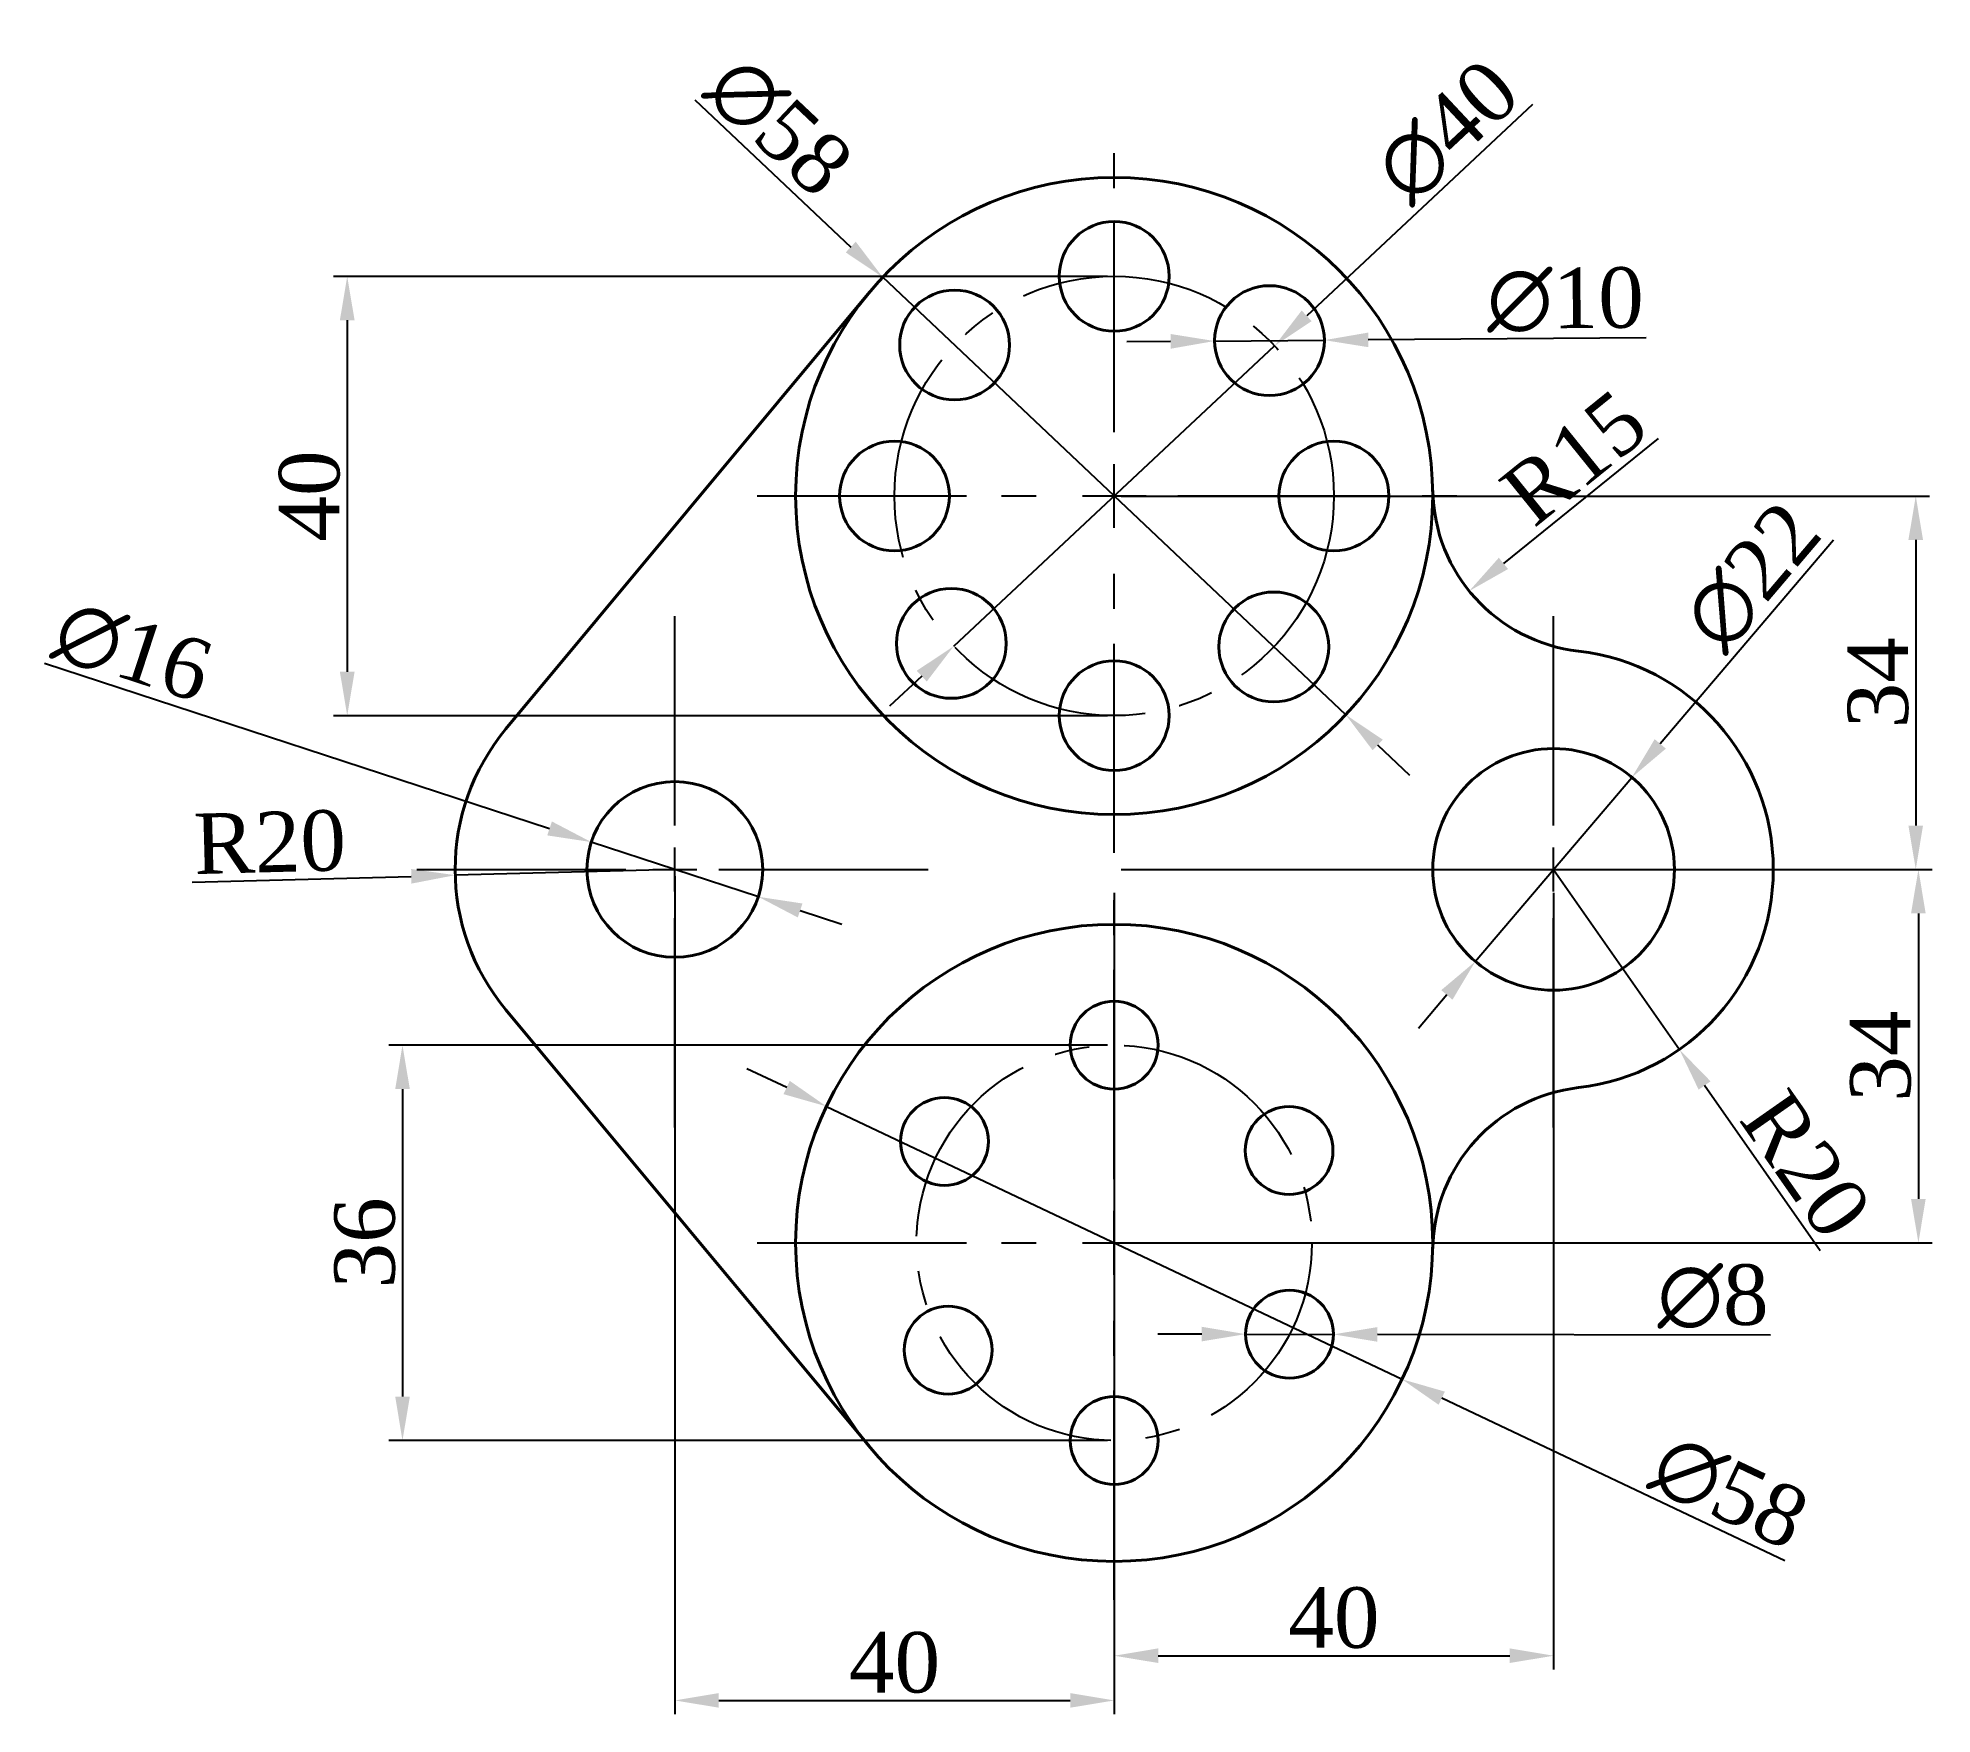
# Model space of a CAD drawing. Header units: millimetres. Extents: x 205 to 377, y 119 to 271.
import ezdxf

# ---------------------------------------------------------------- set-up
doc = ezdxf.new("R2010")
doc.units = ezdxf.units.MM
doc.linetypes.add('CENTER2', pattern=[28.575, 19.05, -3.175, 3.175, -3.175])
doc.layers.add('centre', color=255, linetype='CENTER2')
doc.layers.add('dimension', color=181, linetype='Continuous')
doc.layers.add('object thickness', color=7, linetype='Continuous', lineweight=40)
doc.styles.get("Standard").update_dxf_attribs({"font": 'times.ttf'})
doc.dimstyles.new('ISO-25', dxfattribs={"dimtxt": 5.5, "dimasz": 4, "dimexe": 1.25, "dimexo": 0.625, "dimtad": 1, "dimtxsty": 'Standard', "dimcen": 2.5, "dimadec": 0, "dimazin": 0, "dimtfac": 1, "dimtmove": 0, "dimatfit": 3, "dimfxl": 1, "dimarcsym": 0})

# ---------------------------------------------------------------- blocks, each defined once
blk = doc.blocks.new('*U1')
at = {"layer": 'centre', "color": 0, "linetype": 'CENTER2', "transparency": 16777216}
for p, q in [((0, 5.8), (0, 32.5)), ((-32.5, 0), (-5.8, 0)), ((5.8, 0), (32.5, 0)), ((0, -32.5), (0, -5.8))]:
    blk.add_line(p, q, dxfattribs=at)
at = {"layer": 'centre', "color": 0, "linetype": 'Continuous', "transparency": 16777216}
for p, q in [((0, -2.9), (0, 2.9)), ((-2.9, 0), (2.9, 0))]:
    blk.add_line(p, q, dxfattribs=at)
blk = doc.blocks.new('*U2')
at = {"layer": 'centre', "color": 0, "linetype": 'CENTER2', "transparency": 16777216}
for p, q in [((0, 4), (0, 23.5)), ((-23.5, 0), (-4, 0)), ((4, 0), (23.5, 0)), ((0, -23.5), (0, -4))]:
    blk.add_line(p, q, dxfattribs=at)
at = {"layer": 'centre', "color": 0, "linetype": 'Continuous', "transparency": 16777216}
for p, q in [((0, -2), (0, 2)), ((-2, 0), (2, 0))]:
    blk.add_line(p, q, dxfattribs=at)
blk = doc.blocks.new('*U3')
at = {"layer": 'centre', "color": 0, "linetype": 'CENTER2', "transparency": 16777216}
for p, q in [((0, 4), (0, 23.5)), ((-23.5, 0), (-4, 0)), ((4, 0), (23.5, 0)), ((0, -23.5), (0, -4))]:
    blk.add_line(p, q, dxfattribs=at)
at = {"layer": 'centre', "color": 0, "linetype": 'Continuous', "transparency": 16777216}
for p, q in [((0, -2), (0, 2)), ((-2, 0), (2, 0))]:
    blk.add_line(p, q, dxfattribs=at)
blk = doc.blocks.new('*D4')
at = {"layer": 'Defpoints', "color": 0, "transparency": 16777216}
for p in [(262.67, 195.6), (302.67, 194.1), (302.67, 119.94)]:
    blk.add_point(p, dxfattribs=at)
at = {"layer": 'dimension', "color": 0, "lineweight": -2, "transparency": 16777216}
for p, q in [((262.67, 194.98), (262.67, 118.69)), ((302.67, 193.48), (302.67, 118.69)), ((266.67, 119.94), (298.67, 119.94))]:
    blk.add_line(p, q, dxfattribs=at)
at = {"layer": 'dimension', "color": 0, "transparency": 16777216}
for points in [[(266.67, 120.61), (266.67, 119.28), (262.67, 119.94)], [(298.67, 120.61), (298.67, 119.28), (302.67, 119.94)]]:
    blk.add_solid(points, dxfattribs=at)
at = {"layer": 'dimension', "color": 0, "transparency": 16777216, "insert": (282.67, 123.37), "char_height": 5.5, "attachment_point": 5}
blk.add_mtext('40', dxfattribs=at)
blk = doc.blocks.new('*D5')
at = {"layer": 'Defpoints', "color": 0, "transparency": 16777216}
for p in [(302.67, 194.1), (342.67, 194.1), (342.67, 124.01)]:
    blk.add_point(p, dxfattribs=at)
at = {"layer": 'dimension', "color": 0, "lineweight": -2, "transparency": 16777216}
for p, q in [((302.67, 193.48), (302.67, 122.76)), ((342.67, 193.48), (342.67, 122.76)), ((306.67, 124.01), (338.67, 124.01))]:
    blk.add_line(p, q, dxfattribs=at)
at = {"layer": 'dimension', "color": 0, "transparency": 16777216}
for points in [[(306.67, 124.68), (306.67, 123.35), (302.67, 124.01)], [(338.67, 124.68), (338.67, 123.35), (342.67, 124.01)]]:
    blk.add_solid(points, dxfattribs=at)
at = {"layer": 'dimension', "color": 0, "transparency": 16777216, "insert": (322.67, 127.44), "char_height": 5.5, "attachment_point": 5}
blk.add_mtext('40', dxfattribs=at)
blk = doc.blocks.new('*D6')
at = {"layer": 'Defpoints', "color": 0, "transparency": 16777216}
for p in [(302.67, 179.6), (237.87, 143.6), (302.67, 143.6)]:
    blk.add_point(p, dxfattribs=at)
at = {"layer": 'dimension', "color": 0, "lineweight": -2, "transparency": 16777216}
for p, q in [((302.04, 179.6), (236.62, 179.6)), ((237.87, 175.6), (237.87, 147.6)), ((302.04, 143.6), (236.62, 143.6))]:
    blk.add_line(p, q, dxfattribs=at)
at = {"layer": 'dimension', "color": 0, "transparency": 16777216}
for points in [[(237.21, 175.6), (238.54, 175.6), (237.87, 179.6)], [(237.21, 147.6), (238.54, 147.6), (237.87, 143.6)]]:
    blk.add_solid(points, dxfattribs=at)
at = {"layer": 'dimension', "color": 0, "transparency": 16777216, "insert": (234.45, 161.6), "char_height": 5.5, "attachment_point": 5, "rotation": 90}
blk.add_mtext('36', dxfattribs=at)
blk = doc.blocks.new('*D7')
at = {"layer": 'Defpoints', "color": 0, "transparency": 16777216}
for p in [(302.67, 229.6), (302.67, 195.6), (375.64, 195.6)]:
    blk.add_point(p, dxfattribs=at)
at = {"layer": 'dimension', "color": 0, "lineweight": -2, "transparency": 16777216}
for p, q in [((303.29, 229.6), (376.89, 229.6)), ((375.64, 225.6), (375.64, 199.6)), ((303.29, 195.6), (376.89, 195.6))]:
    blk.add_line(p, q, dxfattribs=at)
at = {"layer": 'dimension', "color": 0, "transparency": 16777216}
for points in [[(374.97, 225.6), (376.3, 225.6), (375.64, 229.6)], [(374.97, 199.6), (376.3, 199.6), (375.64, 195.6)]]:
    blk.add_solid(points, dxfattribs=at)
at = {"layer": 'dimension', "color": 0, "transparency": 16777216, "insert": (372.22, 212.6), "char_height": 5.5, "attachment_point": 5, "rotation": 90}
blk.add_mtext('34', dxfattribs=at)
blk = doc.blocks.new('*D8')
at = {"layer": 'Defpoints', "color": 0, "transparency": 16777216}
for p in [(302.67, 195.6), (302.67, 161.6), (375.88, 161.6)]:
    blk.add_point(p, dxfattribs=at)
at = {"layer": 'dimension', "color": 0, "lineweight": -2, "transparency": 16777216}
for p, q in [((303.29, 195.6), (377.13, 195.6)), ((375.88, 191.6), (375.88, 165.6)), ((303.29, 161.6), (377.13, 161.6))]:
    blk.add_line(p, q, dxfattribs=at)
at = {"layer": 'dimension', "color": 0, "transparency": 16777216}
for points in [[(375.21, 191.6), (376.54, 191.6), (375.88, 195.6)], [(375.21, 165.6), (376.54, 165.6), (375.88, 161.6)]]:
    blk.add_solid(points, dxfattribs=at)
at = {"layer": 'dimension', "color": 0, "transparency": 16777216, "insert": (372.45, 178.6), "char_height": 5.5, "attachment_point": 5, "rotation": 90}
blk.add_mtext('34', dxfattribs=at)
blk = doc.blocks.new('*D9')
at = {"layer": 'Defpoints', "color": 0, "transparency": 16777216}
for p in [(302.67, 249.6), (232.84, 209.6), (302.67, 209.6)]:
    blk.add_point(p, dxfattribs=at)
at = {"layer": 'dimension', "color": 0, "lineweight": -2, "transparency": 16777216}
for p, q in [((302.04, 249.6), (231.59, 249.6)), ((232.84, 245.6), (232.84, 213.6)), ((302.04, 209.6), (231.59, 209.6))]:
    blk.add_line(p, q, dxfattribs=at)
at = {"layer": 'dimension', "color": 0, "transparency": 16777216}
for points in [[(232.17, 245.6), (233.51, 245.6), (232.84, 249.6)], [(232.17, 213.6), (233.51, 213.6), (232.84, 209.6)]]:
    blk.add_solid(points, dxfattribs=at)
at = {"layer": 'dimension', "color": 0, "transparency": 16777216, "insert": (229.42, 229.6), "char_height": 5.5, "attachment_point": 5, "rotation": 90}
blk.add_mtext('40', dxfattribs=at)
blk = doc.blocks.new('*D10')
at = {"layer": 'Defpoints', "color": 0, "transparency": 16777216}
for p in [(346.66, 230.37), (334.99, 220.95)]:
    blk.add_point(p, dxfattribs=at)
at = {"layer": 'dimension', "color": 0, "lineweight": -2, "transparency": 16777216}
blk.add_line((352.19, 234.84), (338.1, 223.46), dxfattribs=at)
at = {"layer": 'dimension', "color": 0, "transparency": 16777216}
blk.add_solid([(337.68, 223.98), (338.52, 222.95), (334.99, 220.95)], dxfattribs=at)
at = {"layer": 'dimension', "color": 0, "transparency": 16777216, "insert": (344.55, 233.07), "char_height": 5.5, "attachment_point": 5, "rotation": 38.9158}
blk.add_mtext('R15', dxfattribs=at)
blk = doc.blocks.new('*D11')
at = {"layer": 'Defpoints', "color": 0, "transparency": 16777216}
for p in [(342.67, 195.6), (354.12, 179.21)]:
    blk.add_point(p, dxfattribs=at)
at = {"layer": 'dimension', "color": 0, "lineweight": -2, "transparency": 16777216}
for p, q in [((342.67, 195.6), (354.12, 179.21)), ((366.94, 160.89), (356.42, 175.93))]:
    blk.add_line(p, q, dxfattribs=at)
at = {"layer": 'dimension', "color": 0, "transparency": 16777216}
blk.add_solid([(356.96, 176.31), (355.87, 175.55), (354.12, 179.21)], dxfattribs=at)
at = {"layer": 'dimension', "color": 0, "transparency": 16777216, "insert": (365.63, 168.73), "char_height": 5.5, "attachment_point": 5, "rotation": 304.9586}
blk.add_mtext('R20', dxfattribs=at)
blk = doc.blocks.new('*D12')
at = {"layer": 'Defpoints', "color": 0, "transparency": 16777216}
for p in [(242.67, 195.08), (262.67, 195.6)]:
    blk.add_point(p, dxfattribs=at)
at = {"layer": 'dimension', "color": 0, "lineweight": -2, "transparency": 16777216}
for p, q in [((218.72, 194.45), (238.67, 194.97)), ((262.67, 195.6), (242.67, 195.08))]:
    blk.add_line(p, q, dxfattribs=at)
at = {"layer": 'dimension', "color": 0, "transparency": 16777216}
blk.add_solid([(238.66, 195.64), (238.69, 194.31), (242.67, 195.08)], dxfattribs=at)
at = {"layer": 'dimension', "color": 0, "transparency": 16777216, "insert": (225.8, 198.06), "char_height": 5.5, "attachment_point": 5, "rotation": 1.5038}
blk.add_mtext('R20', dxfattribs=at)
blk = doc.blocks.new('*D14')
at = {"layer": 'Defpoints', "color": 0, "transparency": 16777216}
for p in [(317.27, 243.27), (288.06, 215.93)]:
    blk.add_point(p, dxfattribs=at)
at = {"layer": 'dimension', "color": 0, "lineweight": -2, "transparency": 16777216}
for p, q in [((340.74, 265.24), (320.19, 246)), ((288.06, 215.93), (317.27, 243.27)), ((285.14, 213.2), (282.22, 210.47))]:
    blk.add_line(p, q, dxfattribs=at)
at = {"layer": 'dimension', "color": 0, "transparency": 16777216}
for points in [[(319.73, 246.49), (320.64, 245.52), (317.27, 243.27)], [(284.69, 213.69), (285.6, 212.71), (288.06, 215.93)]]:
    blk.add_solid(points, dxfattribs=at)
at = {"layer": 'dimension', "color": 0, "transparency": 16777216, "insert": (333, 262.78), "char_height": 5.5, "attachment_point": 5, "rotation": 43.1092}
blk.add_mtext('∅40', dxfattribs=at)
blk = doc.blocks.new('*D15')
at = {"layer": 'Defpoints', "color": 0, "transparency": 16777216}
for p in [(281.59, 249.52), (323.74, 209.69)]:
    blk.add_point(p, dxfattribs=at)
at = {"layer": 'dimension', "color": 0, "lineweight": -2, "transparency": 16777216}
for p, q in [((264.48, 265.68), (278.68, 252.27)), ((323.74, 209.69), (281.59, 249.52)), ((326.65, 206.94), (329.56, 204.19))]:
    blk.add_line(p, q, dxfattribs=at)
at = {"layer": 'dimension', "color": 0, "transparency": 16777216}
for points in [[(279.14, 252.75), (278.22, 251.78), (281.59, 249.52)], [(327.11, 207.42), (326.19, 206.45), (323.74, 209.69)]]:
    blk.add_solid(points, dxfattribs=at)
at = {"layer": 'dimension', "color": 0, "transparency": 16777216, "insert": (272.14, 263.25), "char_height": 5.5, "attachment_point": 5, "rotation": 316.6259}
blk.add_mtext('∅58', dxfattribs=at)
blk = doc.blocks.new('*D16')
at = {"layer": 'Defpoints', "color": 0, "transparency": 16777216}
for p in [(349.79, 203.98), (335.54, 187.22)]:
    blk.add_point(p, dxfattribs=at)
at = {"layer": 'dimension', "color": 0, "lineweight": -2, "transparency": 16777216}
for p, q in [((368.15, 225.58), (352.38, 207.03)), ((335.54, 187.22), (349.79, 203.98)), ((332.95, 184.17), (330.36, 181.13))]:
    blk.add_line(p, q, dxfattribs=at)
at = {"layer": 'dimension', "color": 0, "transparency": 16777216}
for points in [[(351.87, 207.46), (352.89, 206.6), (349.79, 203.98)], [(332.44, 184.61), (333.46, 183.74), (335.54, 187.22)]]:
    blk.add_solid(points, dxfattribs=at)
at = {"layer": 'dimension', "color": 0, "transparency": 16777216, "insert": (360.76, 222.28), "char_height": 5.5, "attachment_point": 5, "rotation": 49.6296}
blk.add_mtext('∅22', dxfattribs=at)
blk = doc.blocks.new('*D17')
at = {"layer": 'Defpoints', "color": 0, "transparency": 16777216}
for p in [(276.46, 174.03), (328.87, 149.18)]:
    blk.add_point(p, dxfattribs=at)
at = {"layer": 'dimension', "color": 0, "lineweight": -2, "transparency": 16777216}
for p, q in [((272.85, 175.74), (269.23, 177.46)), ((276.46, 174.03), (328.87, 149.18)), ((363.73, 132.64), (332.48, 147.46))]:
    blk.add_line(p, q, dxfattribs=at)
at = {"layer": 'dimension', "color": 0, "transparency": 16777216}
for points in [[(273.13, 176.35), (272.56, 175.14), (276.46, 174.03)], [(332.77, 148.06), (332.2, 146.86), (328.87, 149.18)]]:
    blk.add_solid(points, dxfattribs=at)
at = {"layer": 'dimension', "color": 0, "transparency": 16777216, "insert": (358.69, 138.9), "char_height": 5.5, "attachment_point": 5, "rotation": 334.6279}
blk.add_mtext('∅58', dxfattribs=at)
blk = doc.blocks.new('*D18')
at = {"layer": 'Defpoints', "color": 0, "transparency": 16777216}
for p in [(311.8, 243.71), (321.8, 243.79)]:
    blk.add_point(p, dxfattribs=at)
at = {"layer": 'dimension', "color": 0, "lineweight": -2, "transparency": 16777216}
for p, q in [((307.8, 243.68), (303.8, 243.65)), ((311.8, 243.71), (321.8, 243.79)), ((351.1, 244.01), (325.8, 243.82))]:
    blk.add_line(p, q, dxfattribs=at)
at = {"layer": 'dimension', "color": 0, "transparency": 16777216}
for points in [[(307.8, 244.35), (307.81, 243.01), (311.8, 243.71)], [(325.8, 244.48), (325.81, 243.15), (321.8, 243.79)]]:
    blk.add_solid(points, dxfattribs=at)
at = {"layer": 'dimension', "color": 0, "transparency": 16777216, "insert": (343.75, 247.45), "char_height": 5.5, "attachment_point": 5, "rotation": 0.4358}
blk.add_mtext('∅10', dxfattribs=at)
blk = doc.blocks.new('*D19')
at = {"layer": 'Defpoints', "color": 0, "transparency": 16777216}
for p in [(314.63, 153.29), (322.63, 153.27)]:
    blk.add_point(p, dxfattribs=at)
at = {"layer": 'dimension', "color": 0, "lineweight": -2, "transparency": 16777216}
for p, q in [((310.63, 153.29), (306.63, 153.3)), ((314.63, 153.29), (322.63, 153.27)), ((362.4, 153.21), (326.63, 153.27))]:
    blk.add_line(p, q, dxfattribs=at)
at = {"layer": 'dimension', "color": 0, "transparency": 16777216}
for points in [[(310.63, 153.96), (310.62, 152.63), (314.63, 153.29)], [(326.63, 153.93), (326.62, 152.6), (322.63, 153.27)]]:
    blk.add_solid(points, dxfattribs=at)
at = {"layer": 'dimension', "color": 0, "transparency": 16777216, "insert": (357.19, 156.71), "char_height": 5.5, "attachment_point": 5, "rotation": 359.9129}
blk.add_mtext('∅8', dxfattribs=at)
blk = doc.blocks.new('*D20')
at = {"layer": 'Defpoints', "color": 0, "transparency": 16777216}
for p in [(255.06, 198.09), (270.27, 193.11)]:
    blk.add_point(p, dxfattribs=at)
at = {"layer": 'dimension', "color": 0, "lineweight": -2, "transparency": 16777216}
for p, q in [((205.28, 214.39), (251.26, 199.34)), ((270.27, 193.11), (255.06, 198.09)), ((274.07, 191.87), (277.87, 190.62))]:
    blk.add_line(p, q, dxfattribs=at)
at = {"layer": 'dimension', "color": 0, "transparency": 16777216}
for points in [[(251.47, 199.97), (251.05, 198.7), (255.06, 198.09)], [(274.28, 192.5), (273.86, 191.23), (270.27, 193.11)]]:
    blk.add_solid(points, dxfattribs=at)
at = {"layer": 'dimension', "color": 0, "transparency": 16777216, "insert": (213.32, 215.43), "char_height": 5.5, "attachment_point": 5, "rotation": 341.8709}
blk.add_mtext('∅16', dxfattribs=at)
blk = doc.blocks.new('*U21')
at = {"layer": 'centre', "color": 0, "linetype": 'CENTER2', "transparency": 16777216}
for p, q in [((0, 5.8), (0, 32.5)), ((-32.5, 0), (-5.8, 0)), ((5.8, 0), (32.5, 0)), ((0, -32.5), (0, -5.8))]:
    blk.add_line(p, q, dxfattribs=at)
at = {"layer": 'centre', "color": 0, "linetype": 'Continuous', "transparency": 16777216}
for p, q in [((0, -2.9), (0, 2.9)), ((-2.9, 0), (2.9, 0))]:
    blk.add_line(p, q, dxfattribs=at)
blk = doc.blocks.new('*U22')
at = {"layer": 'centre', "color": 0, "linetype": 'CENTER2', "transparency": 16777216}
for p, q in [((0, 5.8), (0, 32.5)), ((-32.5, 0), (-5.8, 0)), ((5.8, 0), (32.5, 0)), ((0, -32.5), (0, -5.8))]:
    blk.add_line(p, q, dxfattribs=at)
at = {"layer": 'centre', "color": 0, "linetype": 'Continuous', "transparency": 16777216}
for p, q in [((0, -2.9), (0, 2.9)), ((-2.9, 0), (2.9, 0))]:
    blk.add_line(p, q, dxfattribs=at)

msp = doc.modelspace()

# ---------------------------------------------------------------- linework, layer by layer
at = {"layer": 'centre'}
for centre, radius in [((302.665, 229.602), 20), ((302.665, 161.602), 18)]:
    msp.add_circle(centre, radius, dxfattribs=at)
at = {"layer": 'object thickness'}
for p, q in [((280.373, 248.152), (247.291, 208.395)), ((280.373, 143.053), (247.291, 182.81))]:
    msp.add_line(p, q, dxfattribs=at)
for centre, radius in [((302.665, 229.602), 29), ((302.665, 249.602), 5), ((302.665, 249.602), 5), ((288.135, 243.346), 5), ((316.804, 243.748), 5), ((282.665, 229.602), 5), ((322.665, 229.602), 5), ((287.838, 216.18), 5), ((317.195, 215.859), 5), ((302.665, 209.602), 5), ((342.665, 195.602), 11), ((262.665, 195.602), 8), ((302.665, 161.602), 29), ((302.665, 179.602), 4), ((287.211, 170.831), 4), ((318.583, 170.006), 4), ((318.625, 153.28), 4), ((287.546, 151.834), 4), ((302.665, 143.602), 4)]:
    msp.add_circle(centre, radius, dxfattribs=at)
for centre, radius, start, end in [((346.658, 230.374), 15, 181.00462, 263.44872), ((342.665, 195.602), 20, 276.55128, 83.44872), ((262.665, 195.602), 20, 140.23588, 219.76412), ((346.658, 160.831), 15, 96.55128, 178.99538)]:
    msp.add_arc(centre, radius, start, end, dxfattribs=at)

# ---------------------------------------------------------------- block references
at = {"layer": 'centre', "linetype": 'CENTER2'}
for name, p in [('*U21', (302.665, 229.602)), ('*U2', (262.665, 195.602)), ('*U3', (342.665, 195.602)), ('*U1', (302.665, 161.602)), ('*U22', (302.665, 161.602))]:
    msp.add_blockref(name, p, dxfattribs=at)

# ---------------------------------------------------------------- dimensions: what is measured, and where the dimension line sits
at = {"layer": 'dimension'}
for p1, p2, picture, middle in [((323.745, 209.686), (281.585, 249.518), '*D15', (269.739, 260.711)), ((288.064, 215.935), (317.266, 243.27), '*D14', (335.387, 260.232)), ((311.804, 243.71), (321.803, 243.786), '*D18', (343.772, 243.953)), ((335.54, 187.222), (349.79, 203.983), '*D16', (363.419, 220.013)), ((270.268, 193.113), (255.062, 198.092), '*D20', (212.237, 212.113)), ((276.462, 174.029), (328.868, 149.176), '*D17', (357.189, 135.745)), ((314.625, 153.286), (322.625, 153.274), '*D19', (357.189, 153.221))]:
    dim = msp.add_diameter_dim_2p(p1=p1, p2=p2, dimstyle='ISO-25', dxfattribs=at)
    dim.commit()
    dim.dimension.update_dxf_attribs({"geometry": picture, "text_midpoint": middle, "dimtype": 163})
for base, p1, p2, picture, middle in [((232.842, 209.602), (302.665, 249.602), (302.665, 209.602), '*D9', (229.419, 229.602)), ((375.638, 195.602), (302.665, 229.602), (302.665, 195.602), '*D7', (372.215, 212.602)), ((375.878, 161.602), (302.665, 195.602), (302.665, 161.602), '*D8', (372.455, 178.602)), ((237.873, 143.602), (302.665, 179.602), (302.665, 143.602), '*D6', (234.451, 161.602))]:
    dim = msp.add_linear_dim(base=base, p1=p1, p2=p2, angle=90, dimstyle='ISO-25', dxfattribs=at)
    dim.commit()
    dim.dimension.update_dxf_attribs({"geometry": picture, "text_midpoint": middle})
for center, mpoint, picture, middle in [((346.658, 230.374), (334.987, 220.951), '*D10', (346.703, 230.41)), ((262.665, 195.602), (242.672, 195.078), '*D12', (225.894, 194.637))]:
    dim = msp.add_radius_dim(center=center, mpoint=mpoint, dimstyle='ISO-25', dxfattribs=at)
    dim.commit()
    dim.dimension.update_dxf_attribs({"geometry": picture, "text_midpoint": middle, "dimtype": 164})
for base, p1, p2, picture, middle in [((302.665, 119.945), (262.665, 195.602), (302.665, 194.102), '*D4', (282.665, 123.367)), ((342.665, 124.014), (302.665, 194.102), (342.665, 194.102), '*D5', (322.665, 127.437))]:
    dim = msp.add_linear_dim(base=base, p1=p1, p2=p2, dimstyle='ISO-25', dxfattribs=at)
    dim.commit()
    dim.dimension.update_dxf_attribs({"geometry": picture, "text_midpoint": middle})
dim = msp.add_radius_dim(center=(342.665, 195.602), mpoint=(354.125, 179.211), dimstyle='ISO-25', dxfattribs=at)
dim.commit()
dim.dimension.update_dxf_attribs({"geometry": '*D11', "text_midpoint": (365.628, 168.731)})

doc.saveas('drawing.dxf')
